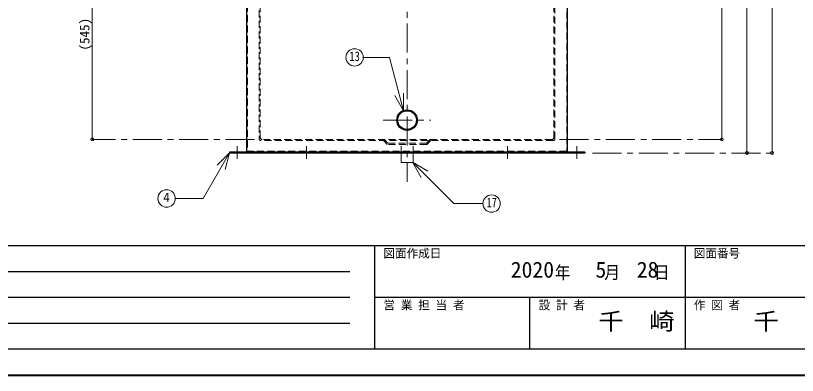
# Model space of a CAD drawing. Units: millimetres at full size, sheet at 1:15; details may follow other scales. Extents: x -3184 to 2891, y -2037 to 2178.
# Drawn here: x -1160 to 864, y -2037 to -1107 of the extents above; entities that cross this region are included whole.
import ezdxf
from ezdxf.enums import TextEntityAlignment as Align

# ---------------------------------------------------------------- set-up
doc = ezdxf.new("R2010")
doc.units = ezdxf.units.MM
doc.header["$LTSCALE"] = 15
doc.header["$PDMODE"] = 32
doc.header["$PDSIZE"] = 7.5
doc.linetypes.add('CHAIN1', pattern=[8, 5, -1, 1, -1])
doc.linetypes.add('DASHED1', pattern=[1.8, 1.2, -0.6])
doc.layers.add('0-0', color=7, linetype='Continuous', lineweight=18)
doc.styles.add('ＭＳ ゴシック', font='')
doc.styles.get('ＭＳ ゴシック').set_extended_font_data('MS Gothic')

msp = doc.modelspace()

# ---------------------------------------------------------------- linework, layer by layer
at = {"layer": '0-0', "color": 4, "linetype": 'CHAIN1', "lineweight": 9}
for p, q in [((-146.7, -47.63), (-146.7, -1537.13)), ((-208.2, -1377.13), (-85.2, -1377.13)), ((-541.7, -1427.13), (-961.7, -1427.13)), ((248.3, -1427.13), (668.3, -1427.13)), ((-586.7, -1444.63), (-586.7, -1477.63)), ((-406.7, -1444.63), (-406.7, -1477.63)), ((113.3, -1444.63), (113.3, -1477.63)), ((293.3, -1444.63), (293.3, -1477.63)), ((333.3, -1462.63), (798.3, -1462.63))]:
    msp.add_line(p, q, dxfattribs=at)
at = {"layer": '0-0', "color": 4, "lineweight": 9}
for p, q in [((798.3, -297.63), (798.3, -1462.63)), ((668.3, -338.13), (668.3, -1427.13)), ((733.3, -1462.63), (733.3, -338.13)), ((-961.7, -882.88), (-961.7, -1427.13))]:
    msp.add_line(p, q, dxfattribs=at)
at = {"layer": '0-0', "linetype": 'DASHED1'}
for p, q in [((233.3, -1422.13), (233.3, -340.13)), ((236.3, -1425.13), (236.3, -340.13)), ((266.8, -341.13), (266.8, -1456.63)), ((-560.2, -727.65), (-560.2, -1456.88)), ((-529.7, -715.9), (-529.7, -1425.13)), ((-526.7, -1422.13), (-526.7, -714.72)), ((231.3, -1430.13), (-524.7, -1430.13)), ((228.3, -1427.13), (-521.7, -1427.13)), ((265.8, -1457.63), (-559.2, -1457.63)), ((-542.2, -1457.63), (-542.2, -1459.63)), ((-413.7, -1459.63), (-413.7, -1462.63)), ((-399.7, -1459.63), (-399.7, -1462.63)), ((106.3, -1459.63), (106.3, -1462.63)), ((120.3, -1459.63), (120.3, -1462.63)), ((248.8, -1457.63), (248.8, -1459.63))]:
    msp.add_line(p, q, dxfattribs=at)
at = {"layer": '0-0', "color": 5, "lineweight": 25}
for p, q in [((268.8, -1457.63), (268.8, -377.63)), ((-562.2, -580.63), (-562.2, -1457.63)), ((-606.7, -1459.63), (-606.7, -1462.63)), ((313.3, -1459.63), (-606.7, -1459.63)), ((313.3, -1462.63), (-606.7, -1462.63)), ((313.3, -1459.63), (313.3, -1462.63))]:
    msp.add_line(p, q, dxfattribs=at)
at = {"layer": '0-0'}
for p, q in [((-192.39, -1214.99), (-260.14, -1214.99)), ((-155.46, -1352.83), (-192.39, -1214.99)), ((-155.46, -1352.83), (-177.96, -1313.86)), ((-155.46, -1352.83), (-155.46, -1307.83)), ((-606.26, -1461.72), (-674.44, -1579.82)), ((-606.26, -1461.72), (-638.07, -1493.54)), ((-606.26, -1461.72), (-617.9, -1505.19)), ((-162.2, -1462.63), (-162.2, -1487.13)), ((-131.2, -1462.63), (-131.2, -1487.13)), ((-131.2, -1487.13), (-162.2, -1487.13)), ((-132.21, -1486.32), (-93.24, -1508.82)), ((-132.21, -1486.32), (-109.71, -1525.29)), ((-132.21, -1486.32), (-25.57, -1592.96)), ((-674.44, -1579.82), (-746.88, -1579.82)), ((-25.57, -1592.96), (49.67, -1592.96))]:
    msp.add_line(p, q, dxfattribs=at)
at = {"layer": '0-0', "color": 4, "linetype": 'DASHED1', "lineweight": 9}
for p, q in [((-207.94, -1430.13), (-197.94, -1440.13)), ((-206.7, -1427.13), (-196.7, -1437.13)), ((-86.7, -1427.13), (-96.7, -1437.13)), ((-96.7, -1437.13), (-196.7, -1437.13)), ((-162.2, -1462.63), (-162.2, -1437.13)), ((-131.2, -1462.63), (-131.2, -1437.13)), ((-593.7, -1459.63), (-593.7, -1462.63)), ((-579.7, -1459.63), (-579.7, -1462.63)), ((286.3, -1459.63), (286.3, -1462.63)), ((300.3, -1459.63), (300.3, -1462.63))]:
    msp.add_line(p, q, dxfattribs=at)
at = {"layer": '0-0', "color": 6, "lineweight": 25}
for p, q in [((-3116.7, -1701.77), (2823.3, -1701.77)), ((-230.27, -1969.63), (-230.27, -1701.77)), ((573.3, -1701.77), (573.3, -1969.63)), ((-1687.42, -1768.74), (-294.56, -1768.74)), ((-294.56, -1835.7), (-1687.42, -1835.7)), ((2823.3, -1835.7), (-230.27, -1835.7)), ((171.51, -1969.63), (171.51, -1835.7)), ((-294.56, -1902.67), (-1687.42, -1902.67)), ((2823.3, -1969.63), (-3116.7, -1969.63))]:
    msp.add_line(p, q, dxfattribs=at)
at = {"layer": '0-0', "color": 1, "lineweight": 40}
msp.add_line((2890.8, -2037.13), (-3184.2, -2037.13), dxfattribs=at)
at = {"layer": '0-0', "color": 4, "linetype": 'DASHED1', "lineweight": 9}
msp.add_lwpolyline([(-85.46, -1430.13), (-95.46, -1440.13), (-197.94, -1440.13)], dxfattribs=at)
at = {"layer": '0-0'}
for centre in [(-282.64, -1214.99), (-769.38, -1579.82), (72.17, -1592.96)]:
    msp.add_circle(centre, 22.5, dxfattribs=at)
at = {"layer": '0-0', "color": 5, "lineweight": 25}
for radius in [26.5, 24.3]:
    msp.add_circle((-146.7, -1377.13), radius, dxfattribs=at)
at = {"layer": '0-0', "linetype": 'DASHED1'}
for centre, radius, start, end in [((-524.7, -1425.13), 5, 180, 270), ((-521.7, -1422.13), 5, 180, 270), ((228.3, -1422.13), 5, 270, 0), ((231.3, -1425.13), 5, 270, 0), ((-559.2, -1456.63), 1, 180, 270), ((265.8, -1456.63), 1, 270, 0)]:
    msp.add_arc(centre, radius, start, end, dxfattribs=at)
at = {"layer": '0-0', "color": 5, "lineweight": 25}
for centre, start, end in [((-560.2, -1457.63), 180, 270), ((266.8, -1457.63), 270, 0)]:
    msp.add_arc(centre, 2, start, end, dxfattribs=at)
at = {"layer": '0-0', "color": 1}
for p in [(-961.7, -1427.13), (668.3, -1427.13), (733.3, -1462.13), (798.3, -1462.13)]:
    msp.add_point(p, dxfattribs=at)

# ---------------------------------------------------------------- texts
at = {"layer": '0-0', "style": 'ＭＳ ゴシック'}
msp.add_text('(545)', height=24.74, rotation=90, dxfattribs=at).set_placement((-961.7, -1197.19), align=Align.BOTTOM_LEFT)
for s, height, width, p in [('13', 24.74, 0.8, (-295.76, -1231.86)), ('17', 24.74, 0.8, (59.04, -1609.84)), ('千\u3000崎', 43.99, 1.1, (348.3, -1932.67)), ('千\u3000崎', 43.99, 1.1, (750.08, -1932.67))]:
    msp.add_text(s, height=height, dxfattribs=dict(at, width=width)).set_placement(p, align=Align.BOTTOM_LEFT)
for s, height, p in [('4', 24.74, (-777.82, -1596.7)), ('図面作成日', 21.99, (-207.77, -1739.27)), ('図面番号', 21.99, (595.8, -1739.27)), ('2020', 41.24, (121.8, -1796.86)), ('5', 41.24, (341.17, -1796.86)), ('28', 41.24, (448.05, -1796.86)), ('営 業 担 当 者', 21.99, (-207.77, -1873.2)), ('設 計 者', 21.99, (194.01, -1873.2)), ('作 図 者', 21.99, (595.8, -1873.2))]:
    msp.add_text(s, height=height, dxfattribs=at).set_placement(p, align=Align.BOTTOM_LEFT)
at = {"layer": '0-0', "insert": (235.8, -1791.24), "char_height": 32.99, "attachment_point": 7, "style": 'ＭＳ ゴシック'}
msp.add_mtext('\\T1.27;\\W0.9;年\\~\\~\\~月\\~\\~\\~日', dxfattribs=at)

doc.saveas('drawing.dxf')
